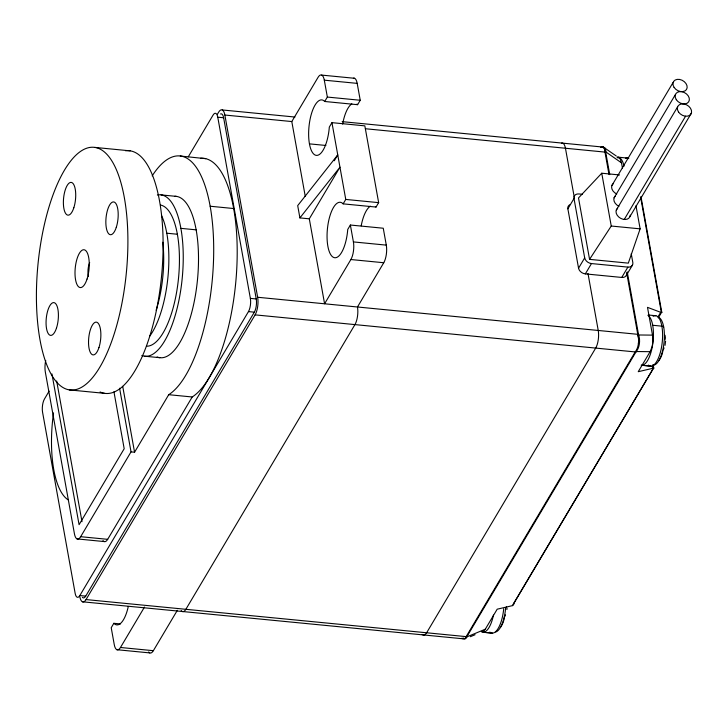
<?xml version="1.0" encoding="UTF-8"?>
<svg xmlns="http://www.w3.org/2000/svg" width="728" height="728" viewBox="0 0 728 728"><rect width="100%" height="100%" fill="white"/><g stroke="black" fill="none" stroke-linecap="round" stroke-linejoin="round"><path stroke-width="1.09" d="M506.897 609.518L507.025 608.08M665.583 341.086L665.046 345.354M638.392 343.78L638.392 343.78A12.531 6.643 -86.2 0 0 637.855 334.989M635.972 205.742L640.13 228.847L628.319 263.136L589.562 259.359L578.514 197.934L601.747 173.219L619.519 174.948M663.554 349.203L663.872 348.539A40.531 31.158 23.1 0 0 663.963 347.802M504.886 616.425L505.314 615.542A40.531 31.158 23.1 0 0 505.405 614.796M653.99 368.159L653.398 368.259A2.848 1.174 -29.9 0 0 652.625 368.35L638.229 371.699L650.113 351.679L651.86 347.374A11.348 4.131 -84.4 0 0 652.861 340.413L652.497 335.126L647.501 307.343L660.696 312.321A2.848 1.62 51.2 0 0 661.37 312.458L662.034 312.358M49.104 391.182L44.463 398.999A9.5 3.458 -84.4 0 0 42.561 412.212L75.166 593.411A9.5 3.458 -84.4 0 0 79.834 595.559L85.704 596.132L254.336 312.166A9.5 3.458 -84.4 0 0 256.238 298.962L223.633 117.763A9.5 3.458 -84.4 0 0 220.529 113.968M188.306 156.784L213.095 115.042A9.5 3.458 -84.4 0 1 217.763 117.19L223.633 117.763M217.481 114.123L218.637 112.176A12.667 4.614 -84.4 0 1 224.861 115.033L291.801 121.558L318.081 77.305A12.667 4.614 -84.4 0 1 324.306 80.171L357.193 83.374L360.233 100.264L357.603 104.695L324.715 101.483A27.873 10.147 -84.4 0 0 309.664 121.54A27.873 10.147 -84.4 0 0 315.734 155.255A27.873 10.147 -84.4 0 0 329.32 127.082L331.95 122.65L364.837 125.862L378.651 202.639L376.021 207.061L343.134 203.858A27.873 10.147 -84.4 0 0 328.082 223.915A27.873 10.147 -84.4 0 0 334.152 257.621A27.873 10.147 -84.4 0 0 347.738 229.447L350.368 225.025L383.256 228.228L386.295 245.127A12.667 4.614 -84.4 0 1 383.756 262.735L357.475 306.989A12.667 4.614 -84.4 0 1 354.936 324.606L185.868 609.3A12.667 4.614 -84.4 0 1 181.154 610.574M324.715 101.483L327.345 97.061L324.306 80.171M45.727 360.406A12.667 4.614 -84.4 0 0 45.336 372.09L74.438 533.833A12.667 4.614 -84.4 0 0 80.662 536.7L131.031 451.879L119.583 388.224M131.031 451.879L134.562 452.224L168.723 394.694A121.622 44.272 -84.4 0 0 212.931 228.61A121.622 44.272 -84.4 0 0 152.179 175.885M102.957 540.604A12.667 4.614 -84.4 0 0 107.68 539.33L192.21 396.978A121.622 44.272 -84.4 0 0 237 263.263A121.622 44.272 -84.4 0 0 200.655 158.24M334.279 160.742L337.756 154.9L297.697 205.614L299.909 217.899L309.3 218.819L339.958 167.185L299.909 217.899M79.834 595.559L248.466 311.593A9.5 3.458 -84.4 0 0 250.368 298.389L217.763 117.19M79.816 596.705A12.667 4.614 -84.4 0 0 86.04 599.572L255.109 314.869A12.667 4.614 -84.4 0 0 257.648 297.261L224.861 115.033M343.134 203.858L345.764 199.436L331.95 122.65M128.292 606.433A27.873 10.147 -84.4 0 1 113.841 623.305L111.22 627.736L114.26 644.626A12.667 4.614 -84.4 0 0 120.475 647.483L153.362 650.695L177.359 610.292M120.475 647.483L144.472 607.079M350.368 225.025L353.408 241.914A12.667 4.614 -84.4 0 1 350.869 259.532L324.588 303.785L309.3 218.819M626.753 273.273A6.334 4.659 30.7 0 1 621.748 277.441L585.339 273.892A6.334 4.659 30.7 0 1 578.551 268.195L567.867 208.827L574.001 198.498A6.334 4.659 30.7 0 1 578.951 193.948L582.254 194.276M611.857 185.567L673.182 82.309M614.068 197.852L675.384 94.595M578.551 268.195L584.684 257.876L574.001 198.498M616.279 210.137L677.595 106.88M585.339 273.892L591.473 263.563L627.882 267.112A6.334 4.659 30.7 0 0 632.832 262.571L631.249 253.772M624.251 219.456L685.576 116.198M630.011 216.489L691.336 113.231M621.748 277.441L627.882 267.112M632.505 265.047L626.371 275.375M462.053 638.092A12.531 4.177 84.2 0 0 465.902 636.955A2.53 2.066 20.4 0 0 466.766 636.918A3.513 1.447 -29.9 0 1 466.93 636.581L635.999 351.888A3.513 1.447 -29.9 0 1 636.245 351.533L650.113 351.679M657.948 316.953L660.696 312.321M658.33 317.817L661.743 312.075L641.477 199.463M481.863 631.413A11.348 4.131 -84.4 0 0 483.174 631.422L485.294 629.21L497.188 609.19L511.584 605.842A2.848 1.174 -29.9 0 0 512.394 605.578L653.398 368.259M514.414 602.411L653.699 367.868L653.116 364.61M589.562 259.359L611.247 226.026L601.747 173.219M466.766 636.918L485.294 629.21M470.334 636.709L475.102 634.725M652.497 335.126L638.629 334.98A2.53 1.174 -17.8 0 0 637.901 334.935A5.287 2.748 54.8 0 1 637.755 334.316L626.69 272.827M321.721 75.093L354.6 78.296M327.345 97.061L360.233 100.264M222.277 109.955L294.976 117.044M342.169 121.649L603.002 147.074M365.383 128.738L604.968 152.097A2.53 1.447 -10.2 0 1 605.714 152.261L609.736 174.62M309.455 143.862L325.898 145.464M94.931 147.42A121.94 44.39 -84.4 0 1 113.741 335.335A121.94 44.39 -84.4 0 1 37.701 323.223A121.94 44.39 -84.4 0 1 94.931 147.42L130.166 150.851M345.764 199.436L378.651 202.639M611.247 226.026L640.13 228.847M161.079 194.895L176.349 196.387M210.137 206.233L233.624 208.526M353.408 241.914L386.295 245.127M180.853 228.346L196.123 229.839M166.785 233.215L177.35 234.243M350.869 259.532L383.756 262.735M652.697 325.261L661.861 326.162A3.039 1.738 -10.2 0 1 663.699 327.099M257.648 297.261L637.755 334.316A2.53 1.447 -10.2 0 1 638.501 334.489A3.513 1.993 51.2 0 0 638.629 334.98A12.549 7.626 -87 0 1 636.181 351.66M250.368 298.389L256.238 298.962M248.466 311.593L254.336 312.166M255.109 314.869L635.216 351.933A2.53 1.865 30.7 0 0 635.999 351.888M650.322 366.084L641.768 365.256L650.996 366.148M144.563 356.201L159.832 357.694M168.723 394.694L192.21 396.978M69.315 389.899L104.55 393.338M80.662 536.7L107.68 539.33M77.022 538.911L104.04 541.55M491.764 633.078L483.21 632.25L492.437 633.142M86.04 599.572L466.148 636.627A2.53 1.865 30.7 0 0 466.93 636.581M82.4 601.783L462.881 638.765M113.841 623.305L120.42 623.951M116.844 649.704L149.722 652.907M617.735 157.13L627.5 158.085M648.275 314.996L655.873 315.734M180.271 156.029L205.751 158.686M603.776 147.365L616.261 155.992M603.776 147.374A12.576 4.805 -66.7 0 0 602.393 147.456A12.558 4.805 -67 0 1 603.831 147.374L604.031 147.456A12.531 4.823 -66.7 0 1 605.705 151.761A3.513 1.993 51.2 0 0 605.714 152.261M622.504 168.405L621.503 162.854L605.669 151.797A2.53 1.684 -1.2 0 0 604.895 151.515A12.549 4.768 -72.6 0 0 603.103 147.12A12.522 4.787 -72.9 0 0 600.6 147.429M621.503 162.854L620.238 159.086A11.348 4.131 -84.4 0 0 617.781 157.958M640.613 197.115L661.37 312.458M652.233 366.175L652.625 368.35M627.236 271.881L638.501 334.489M608.99 174.456L604.968 152.097A5.287 2.748 54.8 0 1 604.895 151.515M574.301 197.434L565.447 148.239A12.667 4.614 -84.4 0 0 561.661 143.061M587.978 273.446L598.234 330.466A12.667 4.614 -84.4 0 1 595.695 348.075L426.626 632.778A12.667 4.614 -84.4 0 1 422.204 634.397M291.801 121.558L305.278 196.469M122.704 386.331L134.562 452.224M113.941 391.773L124.188 448.73L79.079 524.697L51.943 373.928M56.675 380.981L82 521.694M641.05 196.669A3.786 3.504 -65.2 0 1 641.341 199.427M514.268 602.42A3.786 3.504 -65.4 0 1 512.457 605.687M465.929 637.045A5.287 1.947 -33.7 0 1 466.148 636.627L635.216 351.933A5.287 1.947 -33.7 0 1 635.517 351.488A2.53 1.611 38.4 0 0 636.245 351.533M603.103 147.111A12.567 4.777 -72.2 0 1 604.941 151.451M604.04 147.447A12.549 4.796 -67 0 1 605.66 151.806M637.901 334.935A12.549 6.698 -86.1 0 1 635.471 351.606M466.803 636.864A12.576 3.977 78.3 0 1 463.327 638.028M505.669 607.507A24.106 8.772 -84.4 0 1 495.677 632.013M504.404 617.28A40.541 29.839 30.7 0 1 500.309 627.609M493.475 615.078A25.334 9.227 -84.4 0 1 481.317 631.658M503.721 608.745A25.334 9.227 -84.4 0 1 489.853 632.095M506.488 606.642A40.531 24.497 -3.7 0 1 506.324 607.225M625.461 158.304A25.334 9.227 -84.4 0 1 628.801 158.604M616.989 157.203A25.334 9.227 -84.4 0 1 624.042 166.157M653.134 316.298A25.334 9.227 -84.4 0 1 662.28 341.751A25.334 9.227 -84.4 0 1 648.42 365.101M658.467 317.308A24.106 8.772 -84.4 0 1 663.963 343.197A24.106 8.772 -84.4 0 1 652.907 365.11M648.002 315.37A25.334 9.227 -84.4 0 1 652.798 343.607A25.334 9.227 -84.4 0 1 641.168 365.192M662.962 350.277A40.541 29.839 30.7 0 1 658.867 360.606M665.028 335.262A38.466 31.322 -22.8 0 1 665.401 337.919A40.531 24.497 -3.7 0 1 665.046 339.648M88.488 276.594A10.137 3.685 -84.4 0 1 89.68 262.581M616.734 194.012A7.598 5.597 30.7 0 1 613.204 183.711M591.473 263.563A6.334 4.659 30.7 0 1 584.684 257.876M567.867 208.827A6.334 4.659 30.7 0 1 569.669 204.841M618.946 206.297A7.598 5.597 30.7 0 1 615.415 195.996M630.275 215.106A7.598 5.597 30.7 0 1 620.665 218.336A7.598 5.597 30.7 0 1 617.617 208.281M161.48 215.461A70.953 25.826 -84.4 0 1 149.822 336.017M160.588 205.069A70.953 25.826 -84.4 0 1 178.542 277.896A70.953 25.826 -84.4 0 1 146.938 346.209M157.366 195.031A81.081 29.511 -84.4 0 1 182.218 278.233A81.081 29.511 -84.4 0 1 141.851 355.482M174.811 196.287A81.081 29.511 -84.4 0 1 197.179 282.664A81.081 29.511 -84.4 0 1 157.121 356.966M353.408 78.196A12.667 4.614 -84.4 0 1 357.193 83.374M356.947 104.086A27.873 10.147 -84.4 0 1 357.603 104.695M342.661 124.097A27.873 10.147 -84.4 0 1 351.851 103.867M375.375 206.47A27.873 10.147 -84.4 0 1 376.021 207.061M361.197 225.835A27.873 10.147 -84.4 0 1 370.361 206.188M153.362 650.695A12.667 4.614 -84.4 0 1 148.649 651.96M68.114 499.808A77.541 28.228 -84.4 0 1 53.526 412.922M85.704 596.132A9.5 3.458 -84.4 0 1 82.382 597.342M162.79 242.233A67.213 24.461 -84.4 0 1 156.138 310.246M125.589 150.778A121.94 44.39 -84.4 0 1 161.261 279.115A121.94 44.39 -84.4 0 1 100.082 391.964M674.092 87.396A7.598 5.597 30.7 0 0 686.422 89.617A7.598 5.597 30.7 0 0 679.634 79.443A7.598 5.597 30.7 0 0 674.092 87.396M676.294 99.681A7.598 5.597 30.7 0 0 688.633 101.902A7.598 5.597 30.7 0 0 681.845 91.728A7.598 5.597 30.7 0 0 676.294 99.681M678.505 111.966A7.598 5.597 30.7 0 0 690.845 114.187A7.598 5.597 30.7 0 0 684.056 104.013A7.598 5.597 30.7 0 0 678.505 111.966M56.502 328A16.471 5.997 -84.4 0 0 53.963 302.62A16.471 5.997 -84.4 0 0 46.228 326.362A16.471 5.997 -84.4 0 0 56.502 328M98.963 347.529A16.471 5.997 -84.4 0 0 96.424 322.149A16.471 5.997 -84.4 0 0 88.698 345.9A16.471 5.997 -84.4 0 0 98.963 347.529M116.289 227.327A16.471 5.997 -84.4 0 0 113.75 201.947A16.471 5.997 -84.4 0 0 106.015 225.689A16.471 5.997 -84.4 0 0 116.289 227.327M73.819 207.789A16.471 5.997 -84.4 0 0 71.28 182.41A16.471 5.997 -84.4 0 0 63.554 206.161A16.471 5.997 -84.4 0 0 73.819 207.789M87.051 279.051A19.001 6.916 -84.4 0 0 84.12 249.759A19.001 6.916 -84.4 0 0 75.202 277.159A19.001 6.916 -84.4 0 0 87.051 279.051"/></g></svg>
